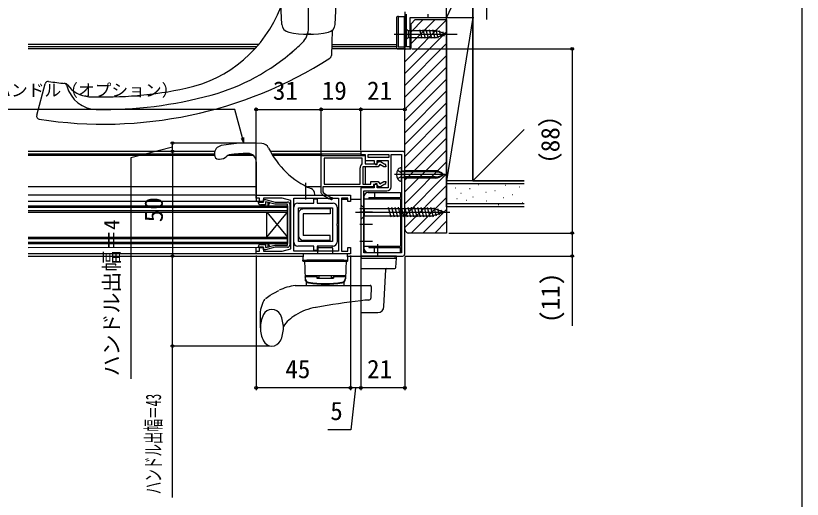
# Model space of a CAD drawing. Units: millimetres, scale not verified. Extents: x -525 to 525, y -782 to 777.
# Drawn here: x 149 to 525, y -378.7 to -147.7 of the extents above; entities that cross this region are included whole.
import ezdxf
from ezdxf.enums import TextEntityAlignment as Align

# ---------------------------------------------------------------- set-up
doc = ezdxf.new("R2010")
doc.units = ezdxf.units.MM
doc.header["$LTSCALE"] = 4
for name, color, linetype in [('0-2_YKK_11', 7, 'Continuous'), ('0-3_YKK_12', 2, 'Continuous'), ('0-4_YKK_13', 4, 'Continuous'), ('0-6_YKK_D', 6, 'Continuous'), ('0-7_YKK_ZWAK', 7, 'Continuous'), ('0-8_YSS_K', 3, 'Continuous'), ('0-9_YSS_KE', 3, 'Continuous')]:
    doc.layers.add(name, color=color, linetype=linetype)
doc.styles.add('ＭＳ ゴシック', font='')
doc.styles.get('ＭＳ ゴシック').set_extended_font_data('MS Gothic')

msp = doc.modelspace()

# ---------------------------------------------------------------- linework, layer by layer
at = {"layer": '0-2_YKK_11'}
for p, q in [((335, -261.496), (335, -213.496)), ((280, -237.696), (280, -257.296))]:
    msp.add_line(p, q, dxfattribs=at)
for points in [[(335.001, -145.8), (335.001, -163.5), (337.501, -163.5), (337.501, -162.6), (335.901, -162.6), (335.901, -147)], [(346.001, -147), (346.001, -148.496), (355, -148.496), (355, -146.496)], [(334, -212.496), (314, -212.496), (314, -213.996), (316, -213.996), (316, -216.896), (320.3, -216.896), (320.3, -218.096), (321, -218.796), (321.8, -218.796), (321.8, -216.896), (327, -216.896), (327, -229.896), (321.8, -229.896), (321.8, -227.996), (321, -227.996), (320.3, -228.696), (320.3, -229.896), (314, -229.896), (314, -262.496), (334, -262.496)], [(333.5, -213.996), (333.5, -260.996), (315.5, -260.996), (315.5, -231.396), (320.3, -231.396), (326.5, -231.396)], [(328.5, -229.396), (328.5, -213.996), (333.5, -213.996)], [(295.17, -232.648), (295, -232.273), (295, -214.396), (316, -214.396), (316, -218.496), (321.6, -218.496), (322.37, -217.396), (323.463, -217.396), (325.5, -218.573)], [(314.6, -215.796), (296.4, -215.796), (296.4, -228.096), (313.6, -228.096), (313.6, -220.396)], [(314.392, -218.853), (314.6, -218.447), (314.6, -215.796)], [(326, -219.439), (326, -219.896), (324.993, -219.896), (323.096, -218.801), (322.329, -219.896), (315, -219.896), (315, -228.096), (318.7, -228.096), (318.7, -226.896), (322.329, -226.896), (323.096, -227.992), (324.993, -226.896), (326, -226.896), (326, -227.354)], [(325.5, -228.22), (323.463, -229.396), (322.37, -229.396), (321.6, -228.296), (320.1, -228.296), (320.1, -229.496)], [(320.1, -229.496), (295.9, -229.496), (295.9, -231.859), (296.081, -232.243)], [(265, -236.996), (265.3, -236.696), (267.5, -236.696), (267.5, -235.496), (268.5, -235.496), (272.978, -236.696), (279, -236.696)], [(266, -256.996), (268.5, -256.996), (268.5, -258.461), (272.847, -257.296), (279, -257.296), (279, -237.696), (272.847, -237.696), (268.5, -236.532), (268.5, -237.996), (266, -237.997)], [(283.9, -237.196), (291.55, -237.196), (291.55, -235.196), (293.05, -235.196), (293.05, -237.196), (300.7, -237.196)], [(281.9, -255.796), (281.9, -247.955), (282.02, -247.771), (282.02, -247.222), (281.9, -247.038), (281.9, -239.196)], [(302.7, -239.196), (302.7, -247.038), (302.58, -247.222), (302.58, -247.771), (302.7, -247.955), (302.7, -255.796)], [(279, -258.296), (272.978, -258.296), (268.5, -259.496), (267.5, -259.496), (267.5, -258.296), (265.3, -258.296), (265, -257.996)], [(300.7, -257.796), (293.05, -257.796), (293.05, -259.796), (291.55, -259.796), (291.55, -257.796), (283.9, -257.796)]]:
    msp.add_lwpolyline(points, dxfattribs=at)
for points in [[(317.5, -213.996), (327.3, -213.996), (327.3, -215.396), (317.5, -215.396)], [(309, -261.496), (264, -261.496), (264, -260.096), (265.5, -260.096), (265.5, -258.496), (267.5, -258.496), (267.5, -260.096), (276.395, -260.096), (280.5, -258.996), (280.5, -235.997), (276.395, -234.896), (267.5, -234.896), (267.5, -236.496), (265.5, -236.496), (265.5, -234.897), (264, -234.896), (264, -233.496), (309, -233.496), (309, -236.496), (307.8, -236.496), (307.8, -234.897), (304.7, -234.896), (304.7, -251.256), (304.7, -260.096), (307.8, -260.096), (307.8, -258.496), (309, -258.496)], [(269.5, -236.8), (269.5, -238.747), (269.762, -238.996), (270, -238.747), (270, -237.934), (270.5, -237.068)], [(281.9, -260.096), (281.9, -234.896), (303.3, -234.896), (303.3, -251.375), (303.3, -260.096)], [(284.2, -239.496), (300.4, -239.496), (300.4, -255.496), (284.2, -255.496)], [(269.5, -256.246), (269.5, -258.193), (270.5, -257.925), (270, -257.059), (270, -256.247), (269.745, -255.997)]]:
    msp.add_lwpolyline(points, close=True, dxfattribs=at)
for centre, radius, start, end in [((334, -213.496), 1, 0.00001, 89.99999), ((315.5, -220.396), 1.9, 125.68531, 179.99999), ((325, -219.439), 1, 360, 60.00002), ((325, -227.354), 1, 299.99998, 0), ((305.09, -221.397), 15, 228.5951, 249.7334), ((305.09, -221.397), 14.1, 230.28516, 249.73341), ((326.5, -229.396), 2, 270.00001, 359.99999), ((279, -237.696), 1, 0.00001, 89.99999), ((300.05, -235.046), 0.45, 249.73339, 69.73341), ((266, -236.996), 1, 179.99955, 269.99781), ((283.9, -239.196), 2, 90.00001, 179.99999), ((300.7, -239.196), 2, 0.00001, 89.99999), ((266, -257.996), 1, 90.00001, 179.99999), ((279, -257.296), 1, 270.00001, 0.00091), ((283.9, -255.796), 2, 180.00001, 269.99999), ((300.7, -255.796), 2, 270.00001, 359.99999), ((334, -261.496), 1, 270.00001, 359.99999)]:
    msp.add_arc(centre, radius, start, end, dxfattribs=at)
at = {"layer": '0-3_YKK_12'}
for p, q in [((337.501, -162.904), (337.501, -148.5)), ((337.501, -148.5), (346.001, -148.5)), ((265.112, -161.5), (155, -161.5)), ((300.058, -161.5), (331.001, -161.5)), ((264.252, -162.5), (155, -162.5)), ((263.353, -163.5), (155, -163.5)), ((331.001, -162.5), (300.058, -162.5)), ((335.001, -163.5), (300.058, -163.5)), ((244.185, -212.496), (155, -212.496)), ((244, -213.896), (155, -213.896)), ((261.728, -213.896), (253.527, -213.896)), ((314, -212.496), (270.707, -212.496)), ((314, -213.896), (271.499, -213.896)), ((314, -212.496), (313.999, -214.396)), ((244.01, -214.398), (155, -214.398)), ((262.52, -214.397), (250.416, -214.398)), ((295.48, -214.397), (271.801, -214.397)), ((316, -219.896), (315.999, -228.096)), ((264, -229.496), (155, -229.496)), ((295, -229.496), (288.48, -229.496)), ((264.3, -233.496), (155, -233.496)), ((266, -236.496), (155, -236.496)), ((264, -233.496), (264, -236.497)), ((307.8, -235.496), (304.7, -235.496)), ((314, -235.496), (309, -235.496)), ((155, -238.496), (279, -238.496)), ((155, -239.196), (279, -239.196)), ((279, -238.496), (279, -256.496)), ((155, -240.796), (279, -240.796)), ((155, -241.496), (279, -241.496)), ((269, -253.496), (279, -241.496)), ((155, -253.496), (279, -253.496)), ((155, -254.196), (279, -254.196)), ((155, -255.796), (279, -255.796)), ((155, -256.496), (279, -256.496)), ((266, -258.496), (155, -258.498)), ((264, -261.497), (264, -258.496)), ((264.3, -261.496), (155, -261.497)), ((155, -262.496), (286.2, -262.496)), ((307.8, -262.496), (314, -262.496))]:
    msp.add_line(p, q, dxfattribs=at)
msp.add_lwpolyline([(269, -253.496), (269, -241.496), (279, -253.496)], dxfattribs=at)
at = {"layer": '0-4_YKK_13'}
for p, q in [((289.001, -153.427), (289.001, -103)), ((374.001, -114.5), (374.001, -149.5)), ((276.289, -151.876), (275.001, -127.3)), ((301.713, -151.876), (303.001, -127.3)), ((331.001, -148.5), (331.001, -163)), ((332.001, -148), (331.501, -148)), ((331.801, -148), (331.801, -162.5)), ((332.001, -148), (335.001, -148)), ((334.701, -148), (334.701, -163.5)), ((335.001, -148), (335.001, -163.5)), ((335.001, -153.4), (335.001, -159.6)), ((335.001, -153.4), (336.551, -154.95)), ((290.026, -156.5), (287.975, -156.5)), ((300.366, -154.665), (299.946, -166.714)), ((330.001, -156.5), (360.001, -156.5)), ((350.085, -154.95), (336.551, -154.95)), ((336.551, -154.95), (336.551, -158.05)), ((343.295, -158.6), (342.169, -154.4)), ((344.848, -158.6), (343.722, -154.4)), ((346.4, -158.6), (345.275, -154.4)), ((347.953, -158.6), (346.828, -154.4)), ((349.506, -158.6), (348.381, -154.4)), ((350.99, -158.341), (349.934, -154.4)), ((355.001, -156.5), (350.085, -154.95)), ((355.001, -156.5), (350.085, -158.05)), ((352.422, -157.89), (351.608, -154.854)), ((353.854, -157.438), (353.305, -155.389)), ((335.001, -159.6), (336.551, -158.05)), ((336.551, -158.05), (350.085, -158.05)), ((331.501, -163.5), (335.001, -163.5)), ((331.801, -162.5), (334.701, -162.5)), ((159.052, -195.251), (163.089, -180.184)), ((244, -213.697), (244, -214.196)), ((246, -216.196), (246.396, -216.196)), ((264, -217.504), (264, -233.196)), ((334.9, -221.75), (334.096, -221.908)), ((349.475, -221.75), (334.9, -221.75)), ((334.9, -225.242), (334.9, -221.75)), ((354.279, -223.496), (330.126, -223.496)), ((333.5, -226.746), (333.5, -225.576)), ((334.9, -222.279), (333.828, -221.886)), ((334.9, -224.714), (333.828, -225.107)), ((334.9, -225.242), (334.096, -225.085)), ((349.475, -222.279), (334.9, -222.279)), ((349.475, -224.714), (334.9, -224.714)), ((349.475, -225.242), (334.9, -225.242)), ((287.6, -227.496), (287.6, -235.496)), ((292, -233.196), (292, -233.029)), ((320.5, -232.196), (320.5, -234.496)), ((264.3, -233.496), (291.7, -233.496)), ((315.5, -234.196), (315.5, -260.296)), ((315.5, -235.196), (332.9, -235.196)), ((317.8, -234.496), (317.8, -235.196)), ((317.8, -234.496), (332.9, -234.496)), ((332.9, -235.196), (332.9, -257.796)), ((299.4, -239.997), (286.5, -239.997)), ((299.4, -239.997), (299.4, -242.297)), ((319.5, -239.996), (313.5, -239.996)), ((314, -237.996), (315.75, -239.746)), ((315.75, -239.746), (348.45, -239.746)), ((327.139, -239.196), (328.372, -243.796)), ((328.692, -239.196), (329.924, -243.796)), ((330.245, -239.196), (331.477, -243.796)), ((331.798, -239.196), (333.03, -243.796)), ((333.351, -239.196), (334.583, -243.796)), ((334.904, -239.196), (336.136, -243.796)), ((336.456, -239.196), (337.689, -243.796)), ((338.009, -239.196), (339.242, -243.796)), ((339.562, -239.196), (340.795, -243.796)), ((341.115, -239.196), (342.348, -243.796)), ((342.668, -239.196), (343.901, -243.796)), ((344.221, -239.196), (345.454, -243.796)), ((345.774, -239.196), (347.006, -243.796)), ((347.327, -239.196), (348.559, -243.796)), ((354, -241.496), (348.45, -239.746)), ((348.912, -239.315), (349.989, -243.338)), ((350.608, -239.85), (351.421, -242.886)), ((352.304, -240.385), (352.853, -242.435)), ((284.2, -242.297), (284.2, -252.696)), ((299.4, -242.297), (286.5, -242.297)), ((286.5, -242.297), (286.5, -252.696)), ((311.5, -241.496), (356.5, -241.496)), ((319.5, -241.496), (313.5, -241.496)), ((315.75, -243.246), (348.45, -243.246)), ((354, -241.496), (348.45, -243.246)), ((354, -241.496), (348.45, -243.246)), ((319.5, -247.496), (313.5, -247.496)), ((299.4, -252.696), (286.5, -252.696)), ((299.4, -254.996), (286.5, -254.996)), ((299.4, -254.996), (299.4, -252.696)), ((319.5, -255.496), (313.5, -255.496)), ((293.5, -261.496), (293.525, -258.694)), ((293.825, -258.396), (300.176, -258.396)), ((300.476, -258.694), (300.5, -261.496)), ((315.5, -257.796), (332.9, -257.796)), ((320.5, -260.796), (320.5, -258.496)), ((322, -256.796), (322, -262.796)), ((286.384, -261.496), (286.2, -264.496)), ((288.38, -261.496), (286.384, -261.496)), ((305.62, -261.496), (288.38, -261.496)), ((315.5, -260.296), (316.177, -260.296)), ((286.2, -264.496), (288.198, -264.496)), ((286.22, -264.723), (286.2, -264.496)), ((286.519, -264.996), (288.2, -264.996)), ((287, -264.496), (287.313, -273.453)), ((287, -264.496), (307, -264.496)), ((305.802, -264.496), (288.198, -264.496)), ((288.2, -264.996), (305.8, -264.996)), ((289.741, -265.002), (289.741, -264.996)), ((304.259, -264.996), (304.259, -265.002)), ((305.8, -264.996), (307.482, -264.996)), ((305.802, -264.496), (307.8, -264.496)), ((307, -264.496), (306.687, -273.453)), ((307.78, -264.723), (307.8, -264.496)), ((314, -263.496), (314, -267.996)), ((314.5, -263.496), (314, -263.496)), ((314.5, -263.496), (330.002, -263.496)), ((314.5, -268.496), (329.764, -268.496)), ((325.049, -286.653), (325.975, -268.97)), ((329.764, -268.496), (330.264, -268.496)), ((306.738, -271.996), (287.262, -271.996)), ((293, -272.496), (287.302, -272.496)), ((287.302, -272.496), (287.325, -273.143)), ((287.8, -272.497), (287.8, -271.996)), ((293, -271.996), (287.8, -271.996)), ((293, -272.676), (294, -272.676)), ((294, -272.676), (294, -271.996)), ((300, -272.676), (300, -271.996)), ((300, -272.676), (301, -272.676)), ((301, -271.996), (301, -272.996)), ((306.201, -271.996), (301, -271.996)), ((306.698, -272.496), (301, -272.496)), ((306.201, -272.497), (306.201, -271.996)), ((306.698, -272.496), (306.676, -273.143)), ((282.637, -276.496), (318.482, -276.496)), ((288, -276.496), (288, -275.003)), ((306, -276.496), (306, -275.003)), ((318.982, -277.014), (318.788, -282.571)), ((292.611, -287.006), (292.399, -287.047)), ((314, -288.975), (314, -288.996)), ((266, -296.746), (266, -290.68)), ((314.5, -289.496), (321.175, -289.496)), ((321.175, -289.496), (322.053, -289.496)), ((277, -296.746), (277, -296.235))]:
    msp.add_line(p, q, dxfattribs=at)
for points in [[(331.508, -221.546), (333.137, -222.351), (333.745, -223.496)], [(333.5, -225.576), (333.5, -221.417), (333.5, -220.246)], [(331.508, -225.446), (333.137, -224.641), (333.745, -223.496)], [(317.5, -232.196), (332.9, -232.196), (332.9, -234.496)], [(314, -237.996), (314, -244.996), (315.75, -243.246), (315.75, -239.746)], [(317.5, -260.796), (332.9, -260.796), (332.9, -258.496)], [(317.8, -257.796), (317.8, -258.496), (332.9, -258.496)], [(307.8, -264.496), (307.617, -261.496), (305.62, -261.496)], [(330.763, -268.023), (331, -263.496), (330.002, -263.496)], [(314, -267.996), (314, -268.944), (314, -286.627), (314, -288.975)], [(293, -271.996), (293, -272.996), (301, -272.996)], [(268.792, -282.674), (270.69, -281.266), (271.723, -280.59), (272.696, -280.011), (274.852, -278.889)], [(266, -290.722), (266.04, -289.519), (266.249, -287.926), (266.475, -286.94), (267.306, -284.586), (267.693, -283.829), (268.218, -283.132)], [(268.792, -282.674), (268.755, -282.694), (268.702, -282.727), (268.647, -282.758), (268.588, -282.797), (268.539, -282.825), (268.493, -282.857)]]:
    msp.add_lwpolyline(points, dxfattribs=at)
msp.add_lwpolyline([(314, -263.496), (331, -263.496), (331, -262.496), (314, -262.496)], close=True, dxfattribs=at)
for centre, radius, start, end in [((217.312, -121.234), 62.5, 282.05256, 339.0442), ((331.501, -148.5), 0.5, 90, 179.99987), ((280.283, -151.667), 4, 183, 259.07573), ((279.001, -153.427), 10, 314.41394, 0), ((297.718, -151.667), 4, 280.92427, 357), ((289.001, -106.5), 50, 259.07573, 280.92427), ((216.015, -89.14), 100, 310.0572, 314.41394), ((216.015, -89.14), 100, 285.3663, 311.44588), ((331.501, -163), 0.5, 179.99987, 270), ((191.106, 1.5), 201, 261.17529, 302.5507), ((298.447, -166.662), 1.5, 302.5507, 358), ((164.538, -180.572), 1.5, 81.69778, 165), ((191.106, 1.5), 182.5, 261.69778, 264.1942), ((172.001, -181.506), 1.5, 14.13788, 84.03986), ((172.494, -181.557), 1.5, 36.20437, 84.1942), ((188.001, -177.476), 15, 194.13788, 270), ((185.001, -172.401), 14, 216.20437, 265.97832), ((191.106, 1.5), 188, 267.83945, 282.05256), ((191.106, 1.5), 194, 268.929, 285.3663), ((160.501, -195.639), 1.5, 165, 261.17529), ((248, -213.697), 4, 100.5503, 180), ((261, -283.496), 75, 85.70675, 100.5503), ((266.315, -212.696), 4, 25.87981, 85.70675), ((246, -214.196), 2, 180, 270), ((251.3, -216.192), 2, 98.20105, 134.47006), ((261, -283.496), 70, 90.86815, 98.20105), ((260, -217.504), 4, 0, 90.86815), ((305.903, -193.49), 40, 205.87981, 246.85325), ((246.396, -211.196), 5, 270, 314.47006), ((335, -223.496), 4, 142.75222, 217.24778), ((333.488, -222.346), 2.1, 89.66036, 142.75222), ((334, -221.417), 0.5, 180, 281.05172), ((349.475, -227.264), 5.513, 43.10467, 90), ((334, -225.576), 0.5, 78.94828, 180), ((349.475, -229.542), 7.263, 56.3423, 90), ((349.475, -219.729), 5.513, 270, 316.89533), ((349.475, -217.451), 7.263, 270, 303.6577), ((333.488, -224.646), 2.1, 217.24889, 270.33651), ((289, -233.029), 3, 0, 66.85325), ((317.5, -234.196), 2, 90, 180), ((264.3, -233.196), 0.3, 180, 270), ((291.7, -233.196), 0.3, 270, 0), ((286.5, -242.297), 2.3, 90, 180.00004), ((286.5, -252.696), 2.3, 180.00004, 270), ((293.825, -258.696), 0.3, 90, 179.5), ((300.176, -258.696), 0.3, 0.5, 90), ((317.5, -258.796), 2, 180, 270), ((286.519, -264.696), 0.3, 185, 270), ((307.482, -264.696), 0.3, 270, 355), ((314.5, -267.996), 0.5, 180, 270), ((326.475, -268.996), 0.5, 90, 177), ((330.264, -267.996), 0.5, 270, 357), ((289.312, -273.383), 2, 182, 260.87872), ((289.324, -273.073), 2, 182, 260.89292), ((304.677, -273.073), 2, 279.10708, 358), ((304.689, -273.383), 2, 279.12128, 358), ((288.36, -308.996), 33, 99.98655, 114.10382), ((287.75, -275.003), 0.25, 0, 46.05064), ((297, -225.496), 50.5, 260.87872, 279.12128), ((297, -225.184), 50.5, 260.89292, 279.10708), ((306.25, -275.003), 0.25, 133.94936, 180), ((318.482, -276.996), 0.5, 358, 90), ((354.2, -628.496), 347, 96.65301, 100.22358), ((319.791, -333.496), 50, 92.24995, 96.65301), ((317.789, -282.536), 1, 272.24995, 358), ((271.5, -292.504), 4.5, 26.48104, 153.51896), ((297.29, -314.616), 28, 100.06111, 121.25004), ((314.5, -288.996), 0.5, 180, 270), ((322.053, -286.496), 3, 270, 357), ((280.031, -296.754), 14.031, 153.51896, 180), ((262.969, -296.754), 14.031, 0, 26.48104), ((291.42, -305.426), 17.1, 120.40967, 147.48757), ((280.031, -296.746), 14.031, 180, 206.48104), ((262.969, -296.746), 14.031, 333.51896, 0), ((271.5, -300.996), 4.5, 206.48104, 333.51896)]:
    msp.add_arc(centre, radius, start, end, dxfattribs=at)
at = {"layer": '0-6_YKK_D'}
for p, q in [((338.501, -163.496), (416, -163.496)), ((415, -163.496), (415, -251.5)), ((264, -232.796), (264, -191.496)), ((295, -213.896), (295, -191.496)), ((295, -213.896), (295, -191.496)), ((314, -211.996), (314, -191.496)), ((314.002, -211.958), (314.002, -191.496)), ((335, -212.496), (335, -191.496)), ((264, -192.496), (295, -192.496)), ((314.002, -192.496), (295, -192.496)), ((335, -192.496), (314, -192.496)), ((260, -208.496), (223, -208.496)), ((224, -212.496), (224, -208.496)), ((243.185, -212.496), (223, -212.496)), ((243.185, -212.496), (223, -212.496)), ((224, -212.496), (224, -262.496)), ((356, -251.5), (416, -251.5)), ((356, -251.5), (416, -251.5)), ((224, -305.496), (224, -262.496)), ((264, -262.196), (264, -326.496)), ((309, -262.196), (309, -326.496)), ((309, -262.196), (309, -326.496)), ((314, -262.996), (314, -326.496)), ((314, -262.996), (314, -326.496)), ((335, -262.496), (416, -262.496)), ((335, -262.996), (335, -326.496)), ((270.5, -305.496), (223, -305.496)), ((224, -377.874), (224, -305.496)), ((309, -325.496), (264, -325.496)), ((314, -325.496), (309, -325.496)), ((335, -325.496), (314, -325.496))]:
    msp.add_line(p, q, dxfattribs=at)
for points in [[(258.118, -208.552), (257.458, -206.089), (253.816, -192.496), (113.978, -192.496)], [(256.798, -206.265), (258.118, -208.552), (258.118, -205.912)], [(224, -210.496), (204, -215.588), (204, -321.236)], [(415, -251.5), (415, -262.496), (415, -295.842)], [(311.5, -325.496), (309.217, -345.496), (298.262, -345.496)]]:
    msp.add_lwpolyline(points, dxfattribs=at)
for centre in [(415, -163.496), (264, -192.496), (295, -192.496), (295, -192.496), (314, -192.496), (314.002, -192.496), (335, -192.496), (224, -208.496), (224, -212.496), (224, -212.496), (415, -251.5), (415, -251.5), (224, -262.496), (224, -262.496), (415, -262.496), (224, -305.496), (264, -325.496), (309, -325.496), (309, -325.496), (314, -325.496), (314, -325.496), (335, -325.496)]:
    msp.add_circle(centre, 0.637, dxfattribs=at)
at = {"layer": '0-7_YKK_ZWAK'}
msp.add_lwpolyline([(-525, -782.5), (525, -782.5), (525, 747.5)], dxfattribs=at)
at = {"layer": '0-8_YSS_K'}
for p, q in [((355.001, -148.496), (355.001, -121.496)), ((367.501, -148.496), (367.501, -121.496)), ((335, -169.677), (355, -149.677)), ((338, -161.02), (349.52, -149.5)), ((338, -155.363), (343.863, -149.5)), ((355.001, -148.496), (367.501, -148.496)), ((355.001, -226.496), (355.001, -148.496)), ((367.501, -148.496), (355.001, -226.496)), ((367.501, -226.496), (367.501, -148.496)), ((335, -175.334), (355, -155.334)), ((335, -180.991), (355, -160.991)), ((335, -164.02), (335.52, -163.5)), ((335, -186.648), (355, -166.648)), ((335, -192.304), (355, -172.304)), ((335, -197.961), (355, -177.961)), ((335, -203.618), (355, -183.618)), ((335, -209.275), (355, -189.275)), ((335, -214.932), (355, -194.932)), ((335, -220.589), (355, -200.589)), ((367.501, -226.496), (392.001, -201.997)), ((335, -226.246), (355, -206.246)), ((335, -231.902), (355, -211.902)), ((335, -237.559), (355, -217.559)), ((335, -243.216), (355, -223.216)), ((335, -248.873), (355, -228.873)), ((367.501, -226.496), (355.001, -226.496)), ((392.001, -227.996), (355.001, -227.996)), ((370.185, -228.326), (370.385, -228.326)), ((382.983, -228.716), (383.183, -228.716)), ((359.118, -229.944), (359.318, -229.944)), ((361.793, -232.476), (361.993, -232.476)), ((365.995, -230.235), (366.195, -230.235)), ((373.693, -231.944), (373.893, -231.944)), ((378.041, -231.21), (378.241, -231.21)), ((389.609, -229.495), (389.809, -229.495)), ((338.029, -251.5), (355, -234.53)), ((359.832, -234.997), (360.032, -234.997)), ((364.314, -235.837), (364.514, -235.837)), ((367.456, -234.283), (367.656, -234.283)), ((373.92, -236.155), (374.12, -236.155)), ((382.162, -234.507), (382.362, -234.507)), ((386.491, -233.114), (386.691, -233.114)), ((343.686, -251.5), (355, -240.187)), ((392.001, -237.496), (355.001, -237.496)), ((370.964, -237.401), (371.164, -237.401)), ((379.689, -237.804), (379.889, -237.804)), ((386.301, -237.401), (386.501, -237.401)), ((391.227, -236.98), (391.427, -236.98)), ((349.343, -251.5), (355, -245.844))]:
    msp.add_line(p, q, dxfattribs=at)
msp.add_lwpolyline([(367.501, -121.496), (355.001, -148.496), (368.001, -148.496)], dxfattribs=at)
at = {"layer": '0-9_YSS_KE'}
for p, q in [((392.001, -226.496), (355.001, -226.496)), ((355.001, -238.996), (355.001, -226.496)), ((392.001, -238.996), (355.001, -238.996))]:
    msp.add_line(p, q, dxfattribs=at)
for points in [[(392.001, -121.496), (367.501, -121.496), (367.501, -226.496), (392.001, -226.496)], [(335, -249.5), (335, -163.5), (338, -163.5), (338, -151.5), (340, -149.5), (355, -149.5)], [(355, -149.5), (355, -251.5), (337, -251.5)]]:
    msp.add_lwpolyline(points, dxfattribs=at)
msp.add_arc((337, -249.5), 2, 180.00002, 270.00002, dxfattribs=at)

# ---------------------------------------------------------------- texts
at = {"layer": '0-6_YKK_D', "style": 'ＭＳ ゴシック'}
for s, height, p in [('室外側ハンドル（オプション）', 5.865, (114.773, -187.97)), ('31', 8.798, (271.966, -190.496)), ('19', 8.798, (295.331, -190.496)), ('21', 8.798, (316.966, -190.496)), ('45', 8.798, (277.909, -323.496)), ('21', 8.798, (316.966, -323.496)), ('5', 8.798, (299.376, -343.496))]:
    msp.add_text(s, height=height, dxfattribs=at).set_placement(p, align=Align.BOTTOM_LEFT)
for s, height, p in [('（88）', 8.798, (411.568, -224.919)), ('50', 8.798, (222, -246.36)), ('ハンドル出幅＝4', 7.331, (200.693, -319.975)), ('(11)', 8.798, (411.636, -294.456))]:
    msp.add_text(s, height=height, rotation=90, dxfattribs=at).set_placement(p, align=Align.BOTTOM_LEFT)
at = {"layer": '0-6_YKK_D', "style": 'ＭＳ ゴシック', "width": 0.6}
msp.add_text('ハンドル出幅＝43', height=7.331, rotation=90, dxfattribs=at).set_placement((220.693, -376.317), align=Align.BOTTOM_LEFT)

doc.saveas('drawing.dxf')
